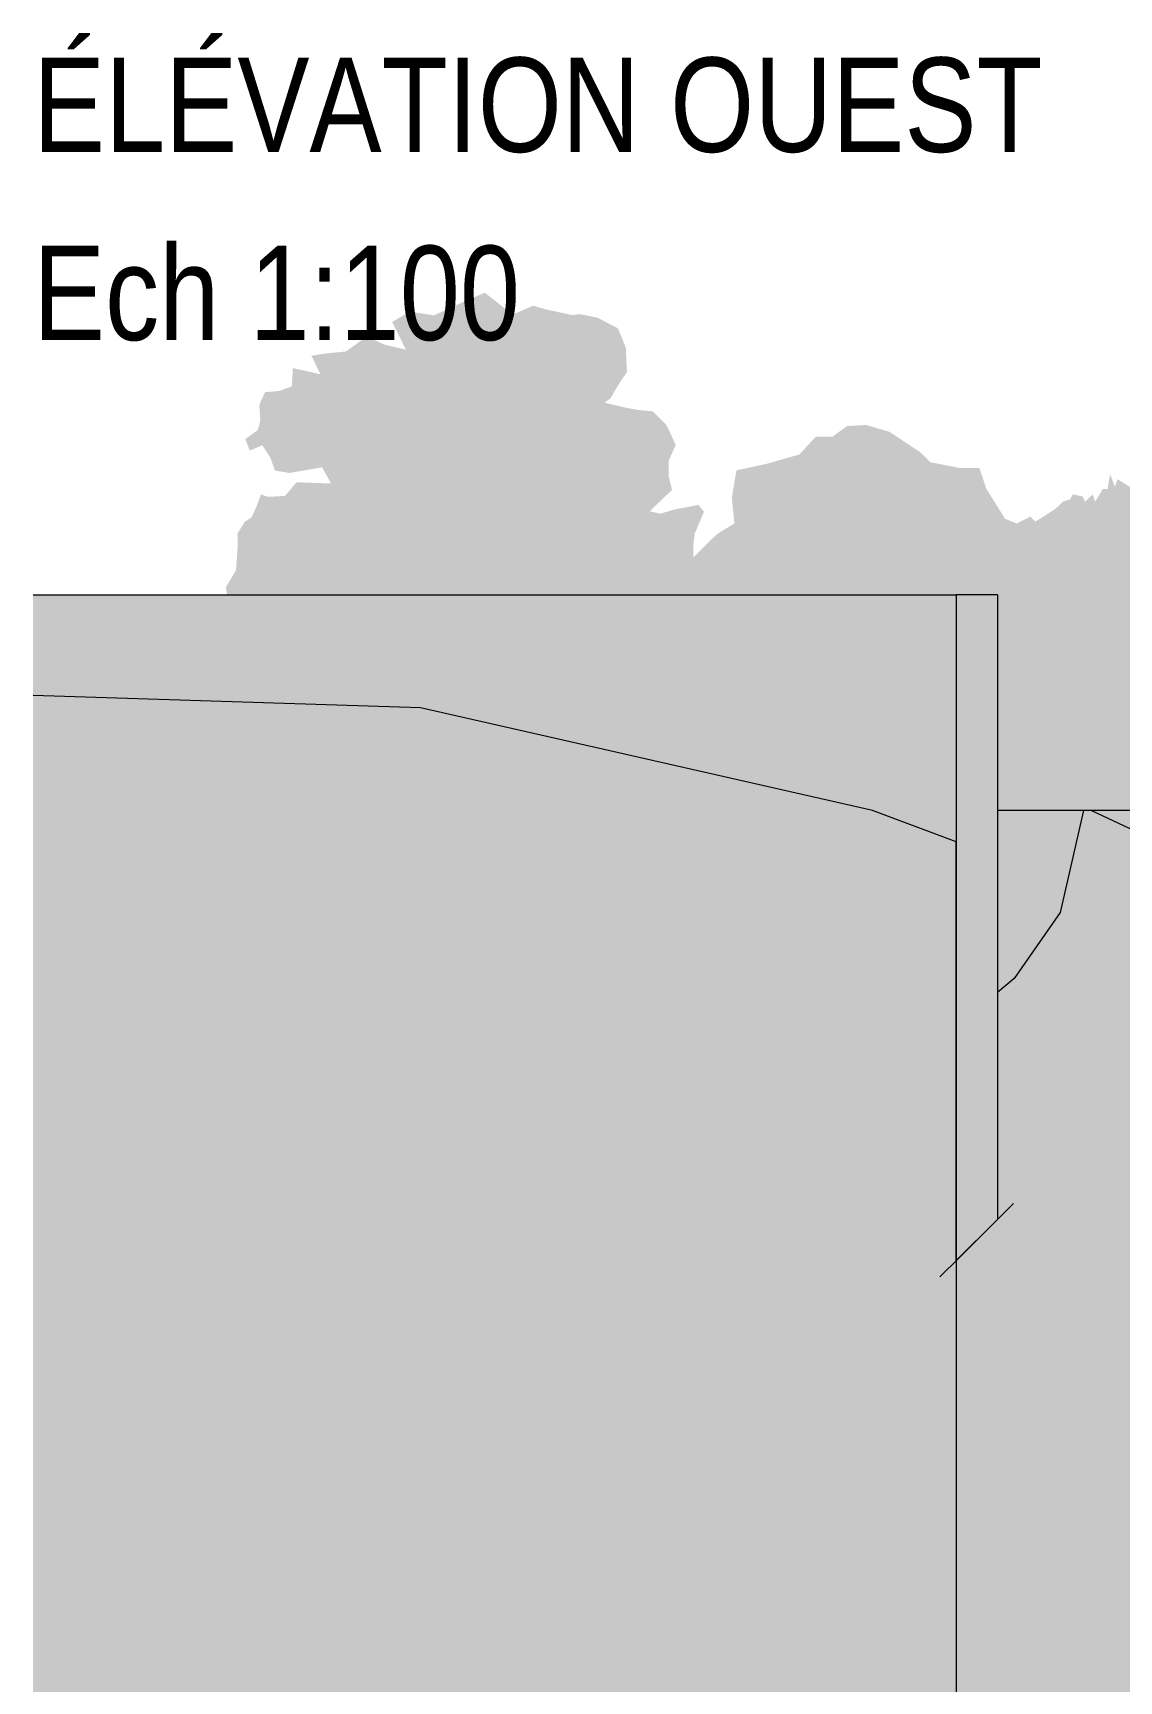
# Model space of a CAD drawing. Header units: centimetres. Extents: x -4381 to 5639, y -3920 to 4826.
# Drawn here: x 101.44 to 109.49, y 10.6 to 22.82 of the extents above; entities that cross this region are included whole.
import ezdxf
from ezdxf.xclip import XClip

# ---------------------------------------------------------------- set-up
doc = ezdxf.new("R2010")
doc.units = ezdxf.units.CM
doc.header["$MEASUREMENT"] = 0
doc.header["$XCLIPFRAME"] = 0
doc.set_wipeout_variables(frame=1)
doc.linetypes.add('Wipeout_Contour', pattern=[100, 0, -100])
for name, color, linetype in [('0- SITE', 7, 'Continuous'), ('Drawing & Figure', 7, 'Continuous'), ('Mur de clôture', 7, 'Continuous')]:
    doc.layers.add(name, color=color, linetype=linetype)
for name, color, linetype, lineweight in [('0- SITE_Pen_No__1', 7, 'Continuous', 5), ('0_Pen_No__1', 7, 'Continuous', 5), ('0_Pen_No__7', 7, 'Continuous', 5), ('Mur de clôture_Pen_No__2', 8, 'Continuous', 5), ('Mur de clôture_Pen_No__7', 7, 'Continuous', 5)]:
    doc.layers.add(name, color=color, linetype=linetype, lineweight=lineweight)
for name, color, linetype, lineweight, true_color in [('0- SITE_Pen_No__158', 7, 'Continuous', 5, 0x7b6544), ('0- SITE_Pen_No__180', 7, 'Continuous', 5, 0xe2e3c6), ('0- SITE_Pen_No__61', 7, 'Continuous', 5, 0x6a6a6a), ('00-TREES_Pen_No__181', 7, 'Continuous', 5, 0xddeaa8), ('00-TREES_Pen_No__184', 7, 'Continuous', 5, 0xc5d295), ('00-TREES_Pen_No__185', 7, 'Continuous', 5, 0xbce39b)]:
    doc.layers.add(name, color=color, linetype=linetype, lineweight=lineweight, true_color=true_color)
doc.styles.add('GENERATED_STYLE_2', font='')
doc.styles.get('GENERATED_STYLE_2').set_extended_font_data('Arial Narrow Occidental')

# ---------------------------------------------------------------- blocks, each defined once
blk = doc.blocks.new('Drawing_11_11', base_point=(474.078, 10.618))
at = {"layer": '00-TREES_Pen_No__181', "linetype": 'Continuous', "ltscale": 10}
h = blk.add_hatch(color=256, dxfattribs=at)
h.paths.add_polyline_path([(106.466, 17.879), (106.45, 17.999), (106.347, 17.975), (106.331, 18.034), (106.28, 18.112), (106.144, 18.189), (106.085, 18.182), (105.932, 18.174), (105.906, 18.252), (105.975, 18.371), (106.206, 18.342), (106.283, 18.444), (106.378, 18.47), (106.413, 18.596), (106.387, 18.767), (106.338, 18.938), (106.338, 19.024), (106.349, 19.109), (106.418, 19.272), (106.375, 19.323), (106.299, 19.307), (106.204, 19.29), (106.094, 19.257), (106.016, 19.275), (106.068, 19.326), (106.181, 19.434), (106.155, 19.537), (106.155, 19.649), (106.208, 19.768), (106.14, 19.913), (106.039, 20.016), (105.929, 20.026), (105.834, 20.044), (105.681, 20.08), (105.725, 20.113), (105.784, 20.215), (105.846, 20.307), (105.838, 20.488), (105.78, 20.632), (105.627, 20.711), (105.498, 20.737), (105.44, 20.73), (105.243, 20.773), (105.15, 20.8), (105.055, 20.757), (104.996, 20.733), (104.902, 20.81), (104.793, 20.896), (104.622, 20.822), (104.416, 20.728), (104.236, 20.756), (104.106, 20.679), (104.207, 20.474), (104.053, 20.509), (103.917, 20.571), (103.763, 20.46), (103.602, 20.444), (103.507, 20.428), (103.574, 20.291), (103.37, 20.337), (103.361, 20.2), (103.266, 20.167), (103.163, 20.158), (103.121, 20.065), (103.128, 19.946), (103.11, 19.878), (103.017, 19.81), (103.05, 19.725), (103.143, 19.765), (103.203, 19.672), (103.237, 19.577), (103.346, 19.559), (103.586, 19.601), (103.653, 19.481), (103.397, 19.49), (103.311, 19.389), (103.184, 19.382), (103.133, 19.4), (103.098, 19.305), (103.063, 19.23), (103.012, 19.196), (102.96, 19.111), (102.959, 18.982), (102.948, 18.838), (102.872, 18.71), (102.904, 18.531), (102.938, 18.446), (102.852, 18.403), (102.858, 18.207), (102.731, 18.13), (102.798, 18.003), (102.917, 18.01), (103.044, 17.957), (103.173, 17.956), (103.213, 17.837), (103.178, 17.725), (103.238, 17.563), (103.169, 17.513), (103.005, 17.317), (103.037, 17.155), (103.115, 17.155), (103.259, 17.119), (103.328, 17.153), (103.37, 16.972), (103.438, 16.982), (103.609, 16.988), (103.701, 16.877), (103.899, 17.029), (104.053, 17.028), (104.085, 17.059), (104.179, 16.915), (104.35, 16.65), (104.399, 16.377), (104.414, 16.111), (104.386, 16.001), (104.361, 15.775), (104.281, 14.698), (104.646, 14.698), (104.598, 15.24), (104.623, 15.615), (104.648, 15.873), (104.669, 16.007), (104.671, 16.221), (104.672, 16.426), (104.699, 16.647), (104.734, 16.767), (104.984, 16.994), (104.966, 16.867), (105.075, 16.832), (105.057, 16.652), (105.193, 16.558), (105.329, 16.547), (105.432, 16.625), (105.467, 16.744), (105.638, 16.828), (105.666, 16.913), (105.888, 16.945), (105.794, 17.09), (105.777, 17.141), (105.897, 17.174), (106, 17.225), (105.959, 17.328), (106.028, 17.405), (106.199, 17.394), (106.336, 17.478), (106.388, 17.58), (106.321, 17.744), (106.414, 17.777)])
h.paths.add_polyline_path([(104.881, 17.043), (104.745, 16.92), (104.659, 16.87), (104.626, 17.041), (104.61, 17.167), (104.674, 17.309), (104.755, 17.303), (104.805, 17.227), (104.855, 17.056)], flags=0)
h.paths.add_polyline_path([(104.497, 17.296), (104.429, 17.118), (104.438, 17.008), (104.454, 16.837), (104.376, 16.906), (104.162, 17.144), (104.26, 17.255), (104.345, 17.289), (104.448, 17.288)], flags=0)
at = {"layer": '00-TREES_Pen_No__184', "linetype": 'Continuous', "lineweight": 0, "ltscale": 10, "true_color": 0x939d6f}
h = blk.add_hatch(color=55, dxfattribs=at)
h.paths.add_polyline_path([(112.808, 17.208), (112.753, 17.263), (112.715, 17.301), (112.698, 17.282), (112.715, 17.32), (112.679, 17.484), (112.655, 17.52), (112.624, 17.541), (112.698, 17.541), (112.698, 17.632), (112.698, 17.67), (112.679, 17.706), (112.641, 17.763), (112.605, 17.763), (112.567, 17.891), (112.531, 17.836), (112.567, 17.927), (112.624, 18.001), (112.605, 18.058), (112.586, 18.094), (112.641, 18.149), (112.679, 18.113), (112.66, 18.206), (112.567, 18.206), (112.512, 18.222), (112.457, 18.206), (112.438, 18.206), (112.438, 18.296), (112.383, 18.26), (112.345, 18.296), (112.328, 18.241), (112.271, 18.26), (112.271, 18.315), (112.309, 18.353), (112.328, 18.408), (112.29, 18.482), (112.254, 18.463), (112.197, 18.463), (112.162, 18.444), (112.123, 18.537), (112.05, 18.482), (112.123, 18.575), (112.123, 18.648), (112.123, 18.722), (112.106, 18.722), (112.068, 18.796), (112.014, 18.796), (111.995, 18.684), (111.94, 18.684), (111.902, 18.629), (111.847, 18.574), (111.866, 18.684), (111.885, 18.758), (111.847, 18.758), (111.885, 18.813), (111.902, 18.87), (111.828, 18.943), (111.811, 18.905), (111.754, 18.924), (111.811, 18.998), (111.866, 19.017), (111.885, 19.091), (111.792, 19.146), (111.737, 19.127), (111.737, 19.239), (111.625, 19.239), (111.606, 19.239), (111.496, 19.312), (111.441, 19.348), (111.403, 19.403), (111.384, 19.422), (111.348, 19.477), (111.294, 19.441), (111.22, 19.441), (111.201, 19.515), (111.182, 19.551), (111.089, 19.515), (111.034, 19.496), (110.924, 19.514), (110.812, 19.533), (110.777, 19.569), (110.739, 19.607), (110.72, 19.643), (110.684, 19.533), (110.555, 19.533), (110.536, 19.569), (110.481, 19.55), (110.443, 19.588), (110.443, 19.55), (110.388, 19.514), (110.35, 19.55), (110.277, 19.514), (110.241, 19.514), (110.167, 19.476), (110.129, 19.514), (110.074, 19.495), (109.964, 19.476), (109.89, 19.476), (109.817, 19.476), (109.817, 19.459), (109.76, 19.494), (109.705, 19.475), (109.669, 19.475), (109.631, 19.421), (109.483, 19.513), (109.464, 19.458), (109.428, 19.549), (109.409, 19.439), (109.374, 19.439), (109.317, 19.346), (109.3, 19.401), (109.243, 19.346), (109.226, 19.384), (109.152, 19.401), (109.133, 19.365), (109.078, 19.346), (109.021, 19.291), (108.874, 19.198), (108.838, 19.236), (108.726, 19.179), (108.69, 19.179), (108.671, 19.069), (108.709, 19.015), (108.69, 18.996), (108.671, 18.941), (108.636, 18.977), (108.488, 18.995), (108.431, 18.957), (108.45, 18.867), (108.488, 18.755), (108.488, 18.736), (108.414, 18.719), (108.357, 18.736), (108.302, 18.719), (108.322, 18.645), (108.341, 18.588), (108.322, 18.497), (108.322, 18.44), (108.322, 18.424), (108.284, 18.44), (108.248, 18.405), (108.229, 18.331), (108.174, 18.312), (108.136, 18.276), (108.1, 18.202), (108.062, 18.202), (107.972, 18.145), (108.008, 18.071), (108.046, 18.071), (108.063, 18.054), (107.972, 17.942), (107.972, 17.923), (107.972, 17.887), (108.008, 17.887), (108.027, 17.887), (108.063, 17.776), (108.063, 17.759), (108.082, 17.721), (108.137, 17.702), (108.175, 17.647), (108.137, 17.48), (108.12, 17.278), (108.175, 17.242), (108.23, 17.168), (108.268, 17.13), (108.156, 17.02), (108.211, 17.001), (107.954, 16.668), (108.009, 16.613), (108.047, 16.632), (108.102, 16.594), (108.138, 16.558), (108.138, 16.52), (108.195, 16.558), (108.323, 16.521), (108.231, 16.447), (108.25, 16.392), (108.342, 16.411), (108.397, 16.466), (108.433, 16.299), (108.397, 16.299), (108.416, 16.208), (108.433, 16.189), (108.49, 16.208), (108.545, 16.225), (108.526, 16.356), (108.6, 16.373), (108.507, 16.411), (108.581, 16.466), (108.638, 16.466), (108.655, 16.54), (108.6, 16.559), (108.711, 16.633), (108.785, 16.614), (108.785, 16.559), (108.747, 16.504), (108.747, 16.485), (108.821, 16.447), (108.84, 16.447), (108.876, 16.392), (108.914, 16.411), (108.933, 16.504), (108.969, 16.595), (109.081, 16.652), (109.097, 16.707), (109.171, 16.669), (109.228, 16.707), (109.209, 16.578), (109.19, 16.485), (109.245, 16.431), (109.283, 16.559), (109.357, 16.505), (109.357, 16.393), (109.431, 16.3), (109.431, 16.393), (109.524, 16.393), (109.56, 16.393), (109.598, 16.412), (109.634, 16.448), (109.726, 16.431), (109.745, 16.412), (109.819, 16.431), (109.855, 16.448), (109.893, 16.319), (109.984, 16.172), (109.984, 16.098), (110.077, 16.191), (110.077, 16.265), (110.077, 16.3), (110.058, 16.357), (109.948, 16.393), (109.929, 16.374), (109.984, 16.448), (110.041, 16.522), (110.131, 16.522), (110.114, 16.579), (110.114, 16.689), (110.169, 16.708), (110.205, 16.708), (110.211, 16.711), (110.243, 16.431), (110.262, 16.246), (110.279, 16.098), (110.263, 15.931), (110.244, 15.636), (110.225, 15.398), (110.206, 15.119), (110.19, 14.955), (110.152, 14.585), (110.116, 14.345), (110.06, 14.159), (110.387, 14.159), (110.338, 14.271), (110.319, 14.4), (110.338, 14.566), (110.3, 14.714), (110.299, 14.972), (110.337, 15.231), (110.354, 15.415), (110.392, 15.655), (110.41, 15.932), (110.465, 16.117), (110.52, 16.301), (110.575, 16.468), (110.648, 16.634), (110.706, 16.781), (110.741, 16.763), (110.796, 16.615), (110.853, 16.616), (110.889, 16.597), (110.796, 16.506), (110.796, 16.394), (110.815, 16.358), (110.87, 16.413), (110.927, 16.432), (111.001, 16.468), (111.037, 16.413), (111.147, 16.359), (111.148, 16.359), (111.148, 16.487), (111.148, 16.506), (111.184, 16.561), (111.296, 16.523), (111.277, 16.654), (111.258, 16.69), (111.296, 16.69), (111.37, 16.709), (111.387, 16.69), (111.46, 16.728), (111.517, 16.745), (111.479, 16.819), (111.46, 16.838), (111.517, 16.876), (111.608, 16.931), (111.682, 16.931), (111.665, 16.838), (111.682, 16.783), (111.739, 16.764), (111.83, 16.783), (111.849, 16.764), (111.923, 16.597), (111.961, 16.616), (111.996, 16.581), (112.015, 16.598), (112.051, 16.598), (112.089, 16.543), (112.108, 16.469), (112.182, 16.507), (112.256, 16.507), (112.311, 16.524), (112.292, 16.636), (112.33, 16.672), (112.33, 16.691), (112.347, 16.672), (112.385, 16.655), (112.439, 16.655), (112.494, 16.655), (112.568, 16.746), (112.661, 16.746), (112.68, 16.746), (112.699, 16.82), (112.773, 16.839), (112.789, 16.932), (112.754, 16.932), (112.754, 17.005), (112.699, 17.024), (112.753, 17.098), (112.699, 17.079), (112.734, 17.134), (112.789, 17.134)])
h.paths.add_polyline_path([(110.658, 16.782), (110.52, 16.487), (110.427, 16.265), (110.391, 16.21), (110.353, 16.21), (110.336, 16.246), (110.317, 16.394), (110.298, 16.579), (110.298, 16.727), (110.336, 16.763), (110.391, 16.727), (110.446, 16.634), (110.465, 16.596), (110.484, 16.615), (110.52, 16.67), (110.557, 16.727), (110.612, 16.763), (110.648, 16.782)], flags=0)
at = {"layer": '00-TREES_Pen_No__185', "linetype": 'Continuous', "lineweight": 0, "ltscale": 10, "true_color": 0x5e714d}
h = blk.add_hatch(color=77, dxfattribs=at)
h.paths.add_polyline_path([(109.303, 17.303), (109.182, 17.425), (109.151, 17.527), (109.172, 17.656), (109.093, 17.79), (109.004, 17.932), (109.046, 18.123), (108.995, 18.285), (108.947, 18.439), (108.827, 18.561), (108.808, 18.752), (108.838, 18.905), (108.9, 18.994), (108.839, 19.055), (108.852, 19.148), (108.751, 19.178), (108.65, 19.219), (108.51, 19.443), (108.459, 19.596), (108.309, 19.597), (108.095, 19.639), (108.026, 19.709), (107.793, 19.864), (107.62, 19.915), (107.479, 19.907), (107.368, 19.827), (107.247, 19.828), (107.124, 19.696), (106.89, 19.629), (106.658, 19.578), (106.624, 19.376), (106.643, 19.185), (106.513, 19.105), (106.338, 18.933), (106.327, 18.722), (106.194, 18.651), (106.205, 18.561), (106.163, 18.44), (106.021, 18.308), (106.028, 18.199), (106.068, 18.065), (106.007, 18.025), (106.066, 17.843), (106.025, 17.722), (105.914, 17.673), (105.942, 17.479), (106.001, 17.317), (105.992, 17.248), (105.939, 17.147), (105.85, 17.136), (105.909, 17.006), (105.998, 16.892), (106.089, 16.761), (106.088, 16.599), (106.015, 16.528), (106.026, 16.406), (106.115, 16.356), (106.308, 16.213), (106.428, 16.111), (106.488, 15.998), (106.476, 15.865), (106.576, 15.763), (106.708, 15.701), (106.696, 15.6), (106.654, 15.418), (106.746, 15.357), (106.917, 15.356), (107.071, 15.447), (107.121, 15.527), (107.121, 15.577), (107.261, 15.425), (107.342, 15.344), (107.422, 15.271), (107.461, 15.068), (107.491, 14.784), (107.489, 14.623), (107.407, 14.441), (107.384, 14.409), (107.771, 14.409), (107.742, 14.733), (107.715, 14.965), (107.636, 15.301), (107.667, 15.483), (107.751, 15.875), (107.855, 15.897), (107.936, 15.874), (108.024, 15.743), (108.015, 15.662), (108.104, 15.56), (108.297, 15.547), (108.428, 15.607), (108.44, 15.728), (108.53, 15.678), (108.562, 15.779), (108.735, 16.093), (108.87, 16.274), (108.9, 16.436), (109.014, 16.556), (109.055, 16.747), (109.016, 16.9), (109.037, 17.03), (109.119, 17.122), (109.27, 17.182)])
h.paths.add_polyline_path([(107.544, 15.895), (107.464, 15.504), (107.343, 15.534), (107.137, 15.741), (107.143, 15.758), (107.195, 15.839), (107.277, 15.89), (107.398, 15.91)], flags=0)
at = {"color": 254, "linetype": 'Wipeout_Contour', "lineweight": 0, "ltscale": 331.514734}
blk.add_wipeout([(109.009, 17.056), (109.057, 16.299), (109.23, 17.056)], dxfattribs=at).dxf.layer = '0- SITE'
at = {"color": 254, "linetype": 'Wipeout_Contour', "lineweight": 0, "ltscale": 423.073263}
blk.add_wipeout([(108.287, 18.656), (101.443, 18.656), (101.443, 5.918), (108.287, 5.918)], dxfattribs=at).dxf.layer = 'Mur de clôture'
at = {"layer": '0- SITE_Pen_No__158', "linetype": 'Continuous', "ltscale": 10}
blk.add_hatch(color=256, dxfattribs=at).paths.add_polyline_path([(109.009, 17.056), (109.057, 16.299), (109.23, 17.056)])
at = {"layer": 'Mur de clôture_Pen_No__2', "linetype": 'Continuous', "ltscale": 10}
blk.add_hatch(color=256, dxfattribs=at).paths.add_polyline_path([(108.287, 18.656), (101.443, 18.656), (101.443, 5.918), (108.287, 5.918)])
at = {"layer": '0- SITE_Pen_No__1', "linetype": 'Continuous', "ltscale": 10, "flags": 128}
for points in [[(109.291, 17.056), (109.289, 17.056), (109.242, 17.056), (109.235, 17.056), (109.23, 17.056)], [(109.291, 17.056), (109.811, 16.81), (110.044, 16.699), (110.129, 16.659), (110.35, 16.556), (110.585, 16.441), (110.672, 16.399), (110.808, 16.333), (111.024, 16.227), (111.214, 16.134), (111.375, 16.056), (111.48, 16.005), (111.488, 16.001), (111.697, 15.9), (111.725, 15.887), (111.896, 15.805), (111.949, 15.78), (112.044, 15.736), (112.158, 15.682), (112.301, 15.616), (112.429, 15.556)]]:
    blk.add_lwpolyline(points, dxfattribs=at)
at = {"layer": '0_Pen_No__1', "linetype": 'Continuous', "ltscale": 10}
for p, q in [((104.315, 17.817), (101.443, 17.908)), ((107.668, 17.056), (104.315, 17.817)), ((108.287, 16.824), (107.668, 17.056)), ((108.287, 13.717), (108.287, 16.824)), ((108.167, 13.597), (108.711, 14.141)), ((108.593, 14.022), (108.287, 13.717))]:
    blk.add_line(p, q, dxfattribs=at)
at = {"layer": 'Mur de clôture_Pen_No__7', "linetype": 'Continuous', "ltscale": 10}
for p, q in [((101.443, 18.656), (108.287, 18.656)), ((108.287, 18.656), (108.287, 5.918))]:
    blk.add_line(p, q, dxfattribs=at)
at = {"layer": 'Mur de clôture_Pen_No__7', "linetype": 'Continuous', "ltscale": 10, "flags": 128}
blk.add_lwpolyline([(108.593, 18.656), (108.311, 18.656), (108.287, 18.656)], dxfattribs=at)
at = {"color": 254, "linetype": 'Wipeout_Contour', "lineweight": 0, "ltscale": 550.515922}
blk.add_wipeout([(108.593, 17.056), (108.593, 16.073), (108.716, 15.811), (109.057, 16.299), (109.009, 17.056)], dxfattribs=at).dxf.layer = '0- SITE'
at = {"layer": '0- SITE_Pen_No__158', "linetype": 'Continuous', "ltscale": 10}
blk.add_hatch(color=256, dxfattribs=at).paths.add_polyline_path([(108.593, 17.056), (108.593, 16.073), (108.716, 15.811), (109.057, 16.299), (109.009, 17.056)])
at = {"layer": '0- SITE_Pen_No__1', "linetype": 'Continuous', "ltscale": 10}
for p, q in [((109.009, 17.056), (108.593, 17.056)), ((109.23, 17.056), (109.009, 17.056))]:
    blk.add_line(p, q, dxfattribs=at)
at = {"layer": '0_Pen_No__1', "linetype": 'Continuous', "ltscale": 10}
blk.add_line((109.656, 17.056), (108.593, 17.056), dxfattribs=at)
at = {"color": 254, "linetype": 'Wipeout_Contour', "lineweight": 0, "ltscale": 329.82263}
blk.add_wipeout([(108.593, 16.073), (108.593, 15.706), (108.716, 15.811)], dxfattribs=at).dxf.layer = '0- SITE'
at = {"layer": '0- SITE_Pen_No__180', "linetype": 'Continuous', "lineweight": 0, "ltscale": 10, "true_color": 0x383831}
blk.add_hatch(color=250, dxfattribs=at).paths.add_polyline_path([(108.593, 15.706), (108.593, 0.996), (117.69, 0.996), (117.69, 10.818), (117.685, 10.827), (117.674, 10.829), (117.661, 10.83), (117.641, 10.833), (117.612, 10.837), (117.565, 10.843), (117.193, 10.917), (117.009, 10.938), (116.731, 10.968), (116.4, 11.007), (116.295, 11.019), (115.981, 11.056), (115.83, 11.118), (115.069, 11.437), (114.862, 11.524), (114.828, 11.538), (114.785, 11.556), (114.093, 12.154), (113.805, 12.407), (113.633, 12.556), (113.27, 13.394), (113.153, 13.694), (112.868, 14.369), (112.713, 14.787), (112.525, 15.296), (112.429, 15.556), (112.301, 15.616), (112.158, 15.682), (112.044, 15.736), (111.949, 15.78), (111.896, 15.805), (111.725, 15.887), (111.697, 15.9), (111.488, 16.001), (111.48, 16.005), (111.375, 16.056), (111.214, 16.134), (111.024, 16.227), (110.808, 16.333), (110.672, 16.399), (110.585, 16.441), (110.35, 16.556), (110.129, 16.659), (110.044, 16.699), (109.811, 16.81), (109.291, 17.056), (109.29, 17.056), (109.242, 17.056), (109.235, 17.056), (109.23, 17.056), (109.057, 16.299), (108.716, 15.811)])
at = {"layer": '0- SITE_Pen_No__61', "linetype": 'Continuous', "ltscale": 10}
blk.add_hatch(color=256, dxfattribs=at).paths.add_polyline_path([(108.593, 16.073), (108.593, 15.706), (108.716, 15.811)])
at = {"layer": '0_Pen_No__1', "linetype": 'Continuous', "lineweight": 0, "ltscale": 10, "true_color": 0x000000}
blk.add_hatch(color=18, dxfattribs=at).paths.add_polyline_path([(101.443, 0.996), (149.855, 0.996), (149.855, 5.176), (146.411, 5.118), (146.411, 4.218), (146.111, 3.924), (146.111, 4.863), (138.39, 6.133), (133.011, 7.018), (117.69, 7.018), (117.69, 10.556), (117.69, 10.818), (117.54, 11.056), (117.36, 11.144), (116.235, 11.556), (114.909, 12.556), (113.419, 15.556), (111.051, 16.556), (109.656, 17.056), (108.593, 17.056), (108.593, 14.022), (108.287, 13.717), (108.287, 16.824), (107.668, 17.056), (104.315, 17.817), (101.443, 17.908)])
at = {"layer": 'Mur de clôture', "linetype": 'Continuous', "lineweight": 0, "ltscale": 10, "true_color": 0x000000}
blk.add_hatch(color=18, dxfattribs=at).paths.add_polyline_path([(108.593, 18.656), (108.311, 18.656), (108.287, 18.656), (108.287, 5.918), (108.593, 5.918)])
at = {"layer": '0- SITE_Pen_No__1', "linetype": 'Continuous', "ltscale": 10, "flags": 128}
blk.add_lwpolyline([(109.23, 17.056), (109.057, 16.299), (108.716, 15.811), (108.593, 15.706)], dxfattribs=at)
at = {"layer": '0_Pen_No__1', "linetype": 'Continuous', "ltscale": 10}
blk.add_line((108.593, 17.056), (108.593, 14.022), dxfattribs=at)
at = {"layer": 'Mur de clôture_Pen_No__7', "linetype": 'Continuous', "ltscale": 10}
blk.add_line((108.593, 18.656), (108.593, 15.706), dxfattribs=at)

msp = doc.modelspace()

# ---------------------------------------------------------------- block references
at = {"layer": 'Drawing & Figure', "color": 151, "linetype": 'Continuous', "lineweight": 5, "ltscale": 10, "true_color": 0x80c2ff}
ref = msp.add_blockref('Drawing_11_11', (474.07794, 10.61787), dxfattribs=at)
XClip(ref).set_block_clipping_path([(101.4426918859, 0.9963282177), (149.8554874385, 21.3288080632)])

# ---------------------------------------------------------------- next in the draw order: texts
at = {"layer": '0_Pen_No__7', "linetype": 'Continuous', "insert": (101.44269, 20.53413), "char_height": 0.7, "width": 15.476861, "attachment_point": 7, "line_spacing_factor": 1.196104, "style": 'GENERATED_STYLE_2'}
msp.add_mtext('\\A1;{\\fArial Narrow Occidental|b0|i0|c0|p34;ÉLÉVATION OUEST\\P\\fArial Narrow Occidental|b0|i0|c0|p34;Ech 1:100}', dxfattribs=at)

doc.saveas('drawing.dxf')
